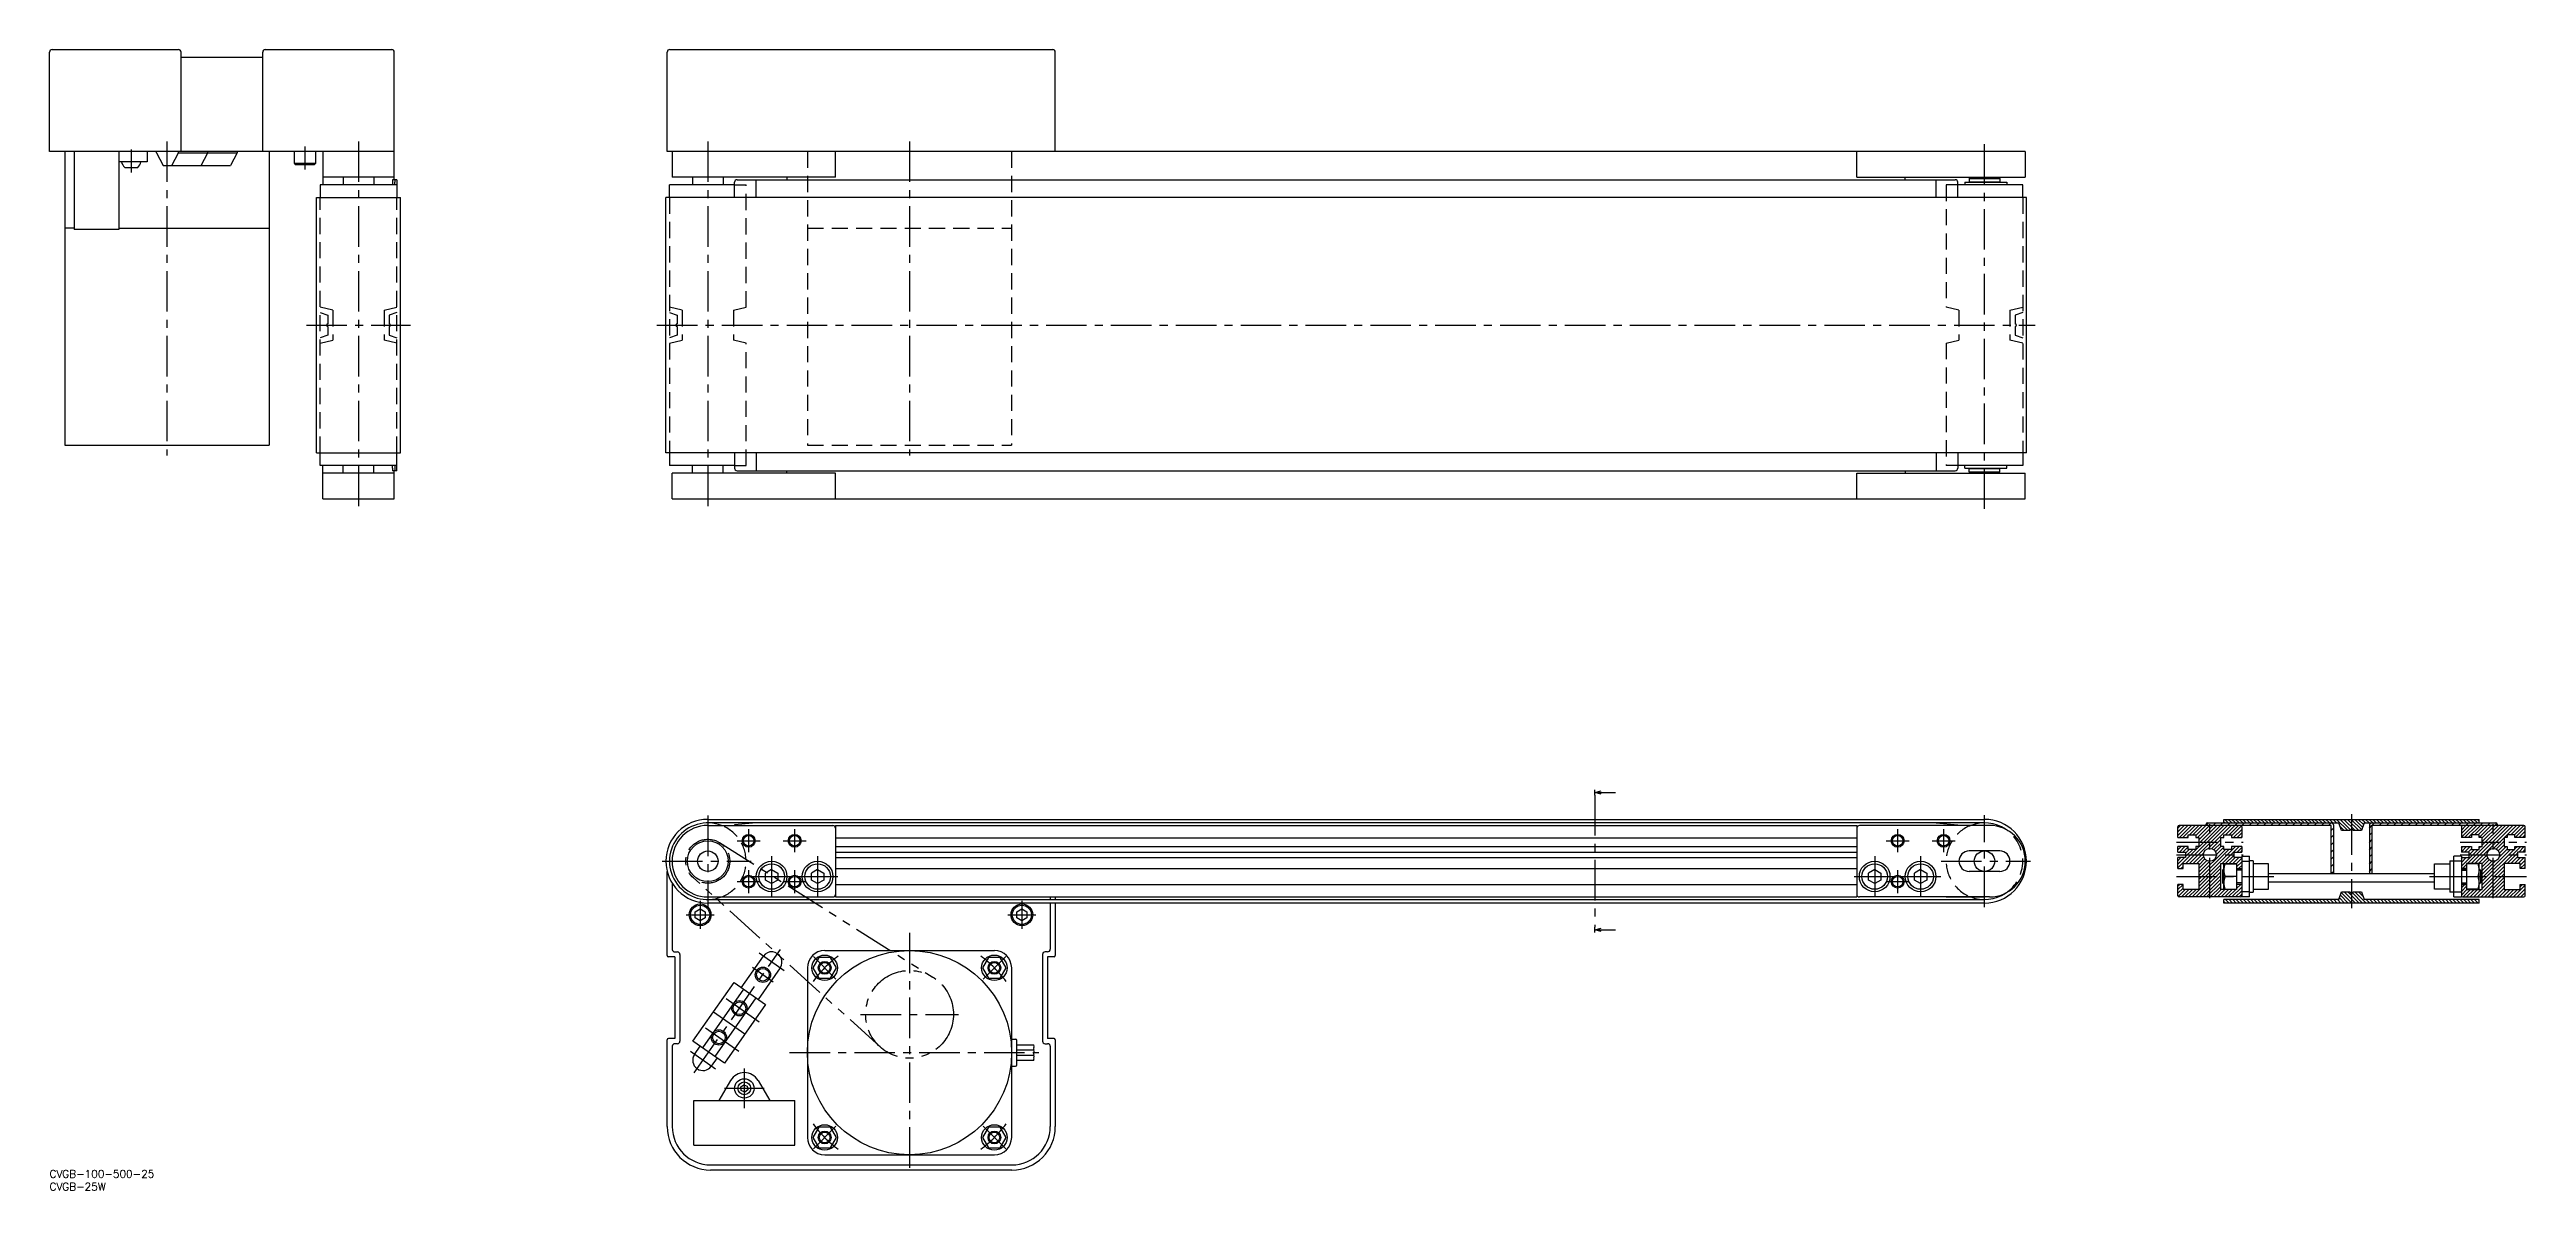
# Model space of a CAD drawing. Extents: x 0 to 970, y -8 to 439.
import ezdxf

# ---------------------------------------------------------------- set-up
doc = ezdxf.new("R2010")
doc.units = 0
doc.header["$LTSCALE"] = 0.5
for name, pattern in [('CENTER', [50.8, 31.75, -6.35, 6.35, -6.35]), ('DASHED', [19.05, 12.7, -6.35]), ('PHANTOM', [63.5, 31.75, -6.35, 6.35, -6.35, 6.35, -6.35])]:
    doc.linetypes.add(name, pattern=pattern)
doc.layers.get('0').update_dxf_attribs({"linetype": 'CONTINUOUS'})
doc.layers.add('CENTER', color=1, linetype='CENTER')
doc.styles.get("Standard").update_dxf_attribs({"font": 'txt.shx', "height": 3, "bigfont": 'bigfont.shx'})

# ---------------------------------------------------------------- blocks, each defined once
blk = doc.blocks.new('*U55')
at = {"color": 7, "linetype": 'CONTINUOUS'}
blk.add_text('CVGB-100-500-25', height=3, dxfattribs=at).set_placement((0, -3))
blk = doc.blocks.new('_OPEN30')
at = {"color": 0, "linetype": 'BYBLOCK'}
for p, q in [((-1, 0.27), (0, 0)), ((0, 0), (-1, -0.27)), ((0, 0), (-1, 0))]:
    blk.add_line(p, q, dxfattribs=at)
blk = doc.blocks.new('*U56')
at = {"color": 7, "linetype": 'CONTINUOUS'}
blk.add_lwpolyline([(607.75, 147.9), (613.25, 147.9)], dxfattribs=at)
at = {"color": 7, "linetype": 'CONTINUOUS', "xscale": 2.5, "yscale": 2.5, "zscale": 2.5, "rotation": 180}
blk.add_blockref('_OPEN30', (605.25, 147.9), dxfattribs=at)
blk = doc.blocks.new('*U57')
at = {"color": 7, "linetype": 'CONTINUOUS'}
blk.add_lwpolyline([(607.75, 94.1), (613.25, 94.1)], dxfattribs=at)
at = {"color": 7, "linetype": 'CONTINUOUS', "xscale": 2.5, "yscale": 2.5, "zscale": 2.5, "rotation": 180}
blk.add_blockref('_OPEN30', (605.25, 94.1), dxfattribs=at)
blk = doc.blocks.new('*U58')
at = {"color": 7, "linetype": 'CONTINUOUS'}
blk.add_text('CVGB-25W', height=3, dxfattribs=at).set_placement((0, -8))

msp = doc.modelspace()

# ---------------------------------------------------------------- linework, layer by layer
at = {"color": 7, "linetype": 'CONTINUOUS'}
for p, q in [((0, 399), (0, 438)), ((1, 439), (50.5, 439)), ((51.5, 399), (51.5, 438)), ((83.5, 399), (83.5, 438)), ((84.5, 439), (134, 439)), ((135, 388), (135, 438)), ((241.91, 399), (241.91, 438)), ((242.91, 439), (392.91, 439)), ((393.91, 399), (393.91, 438)), ((51.5, 436), (83.5, 436)), ((135, 399), (0, 399)), ((6, 399), (6, 284)), ((9.7, 399), (9.7, 368.5)), ((27.2, 399), (27.2, 368.5)), ((38.2, 399), (38.2, 395)), ((41.9, 398.5), (41.9, 399)), ((41.9, 398.5), (44.48, 393.5)), ((47.92, 393.5), (50.5, 398.5)), ((50.5, 398.5), (50.5, 399)), ((50.5, 398.5), (73.44, 398.5)), ((59.39, 393.5), (61.97, 398.5)), ((61.97, 398.5), (61.97, 399)), ((73.44, 398.5), (70.86, 393.5)), ((73.44, 399), (73.44, 398.5)), ((86, 399), (86, 284)), ((95.75, 399), (95.75, 394.5)), ((104.25, 394.5), (104.25, 399)), ((107, 399), (107, 386)), ((773.81, 399), (241.91, 399)), ((243.81, 399), (243.81, 389)), ((307.81, 389), (307.81, 399)), ((707.81, 389), (707.81, 399)), ((773.81, 399), (773.81, 389)), ((38.2, 395), (27.2, 395)), ((29.47, 392.8), (34.53, 392.8)), ((44.48, 393.5), (70.86, 393.5)), ((95.75, 394.5), (96.25, 394)), ((95.75, 394.5), (104.25, 394.5)), ((96.25, 394), (103.75, 394)), ((103.75, 394), (104.25, 394.5)), ((135, 389), (107, 389)), ((115, 389), (115, 386)), ((127, 389), (127, 386)), ((307.81, 389), (243.81, 389)), ((251.81, 389), (251.81, 386)), ((263.81, 389), (263.81, 386)), ((288.81, 389), (288.81, 388)), ((707.81, 389), (773.81, 389)), ((726.81, 388), (726.81, 389)), ((752.01, 388.65), (751.81, 388.45)), ((751.81, 388.45), (763.81, 388.45)), ((751.81, 388.45), (751.81, 387.15)), ((752.01, 388.65), (763.61, 388.65)), ((753.81, 388.65), (753.81, 389)), ((761.81, 388.65), (761.81, 389)), ((763.61, 388.65), (763.81, 388.45)), ((763.61, 388.65), (763.81, 388.45)), ((763.81, 388.45), (763.81, 387.15)), ((104.6, 281), (104.6, 381)), ((104.6, 381), (137.4, 381)), ((136, 386), (106, 386)), ((106, 386), (106, 381)), ((134.26, 387), (134.26, 386)), ((136, 388), (134.35, 388)), ((135.26, 386), (135.26, 387)), ((136, 388), (136, 381)), ((137.4, 281), (137.4, 381)), ((774.21, 381), (241.41, 381)), ((241.41, 281), (241.41, 381)), ((268.26, 386), (242.81, 386)), ((242.81, 381), (242.81, 386)), ((268.26, 381), (268.26, 387)), ((269.26, 388), (746.37, 388)), ((276.77, 381), (276.77, 388)), ((738.86, 381), (738.86, 388)), ((747.37, 381), (747.37, 387)), ((772.81, 386), (747.37, 386)), ((750.16, 387), (766.56, 387)), ((750.16, 387), (750.16, 386)), ((751.81, 387.15), (763.81, 387.15)), ((752.06, 387.15), (752.06, 387)), ((763.56, 387.15), (763.56, 387)), ((766.56, 387), (766.56, 386)), ((772.81, 381), (772.81, 386)), ((774.21, 281), (774.21, 381)), ((9.7, 369), (6, 369)), ((27.2, 369), (86, 369)), ((27.2, 368.5), (9.7, 368.5)), ((6, 284), (86, 284)), ((104.6, 281), (137.4, 281)), ((106, 276), (106, 281)), ((136, 276), (106, 276)), ((107, 263), (107, 276)), ((135, 273), (107, 273)), ((115, 273), (115, 276)), ((127, 273), (127, 276)), ((134.26, 275), (134.26, 276)), ((136, 274), (134.35, 274)), ((135, 263), (135, 274)), ((135.26, 276), (135.26, 275)), ((136, 274), (136, 281)), ((774.21, 281), (241.41, 281)), ((242.81, 281), (242.81, 276)), ((268.26, 276), (242.81, 276)), ((243.81, 263), (243.81, 273)), ((307.81, 273), (243.81, 273)), ((251.81, 273), (251.81, 276)), ((263.81, 273), (263.81, 276)), ((268.26, 281), (268.26, 275)), ((269.26, 274), (746.37, 274)), ((276.77, 281), (276.77, 274)), ((288.81, 273), (288.81, 274)), ((307.81, 263), (307.81, 273)), ((707.81, 273), (773.81, 273)), ((707.81, 263), (707.81, 273)), ((726.81, 274), (726.81, 273)), ((738.86, 281), (738.86, 274)), ((747.37, 281), (747.37, 275)), ((772.81, 276), (747.37, 276)), ((750.16, 275), (750.16, 276)), ((750.16, 275), (766.56, 275)), ((751.81, 274.85), (763.81, 274.85)), ((751.81, 273.55), (751.81, 274.85)), ((751.81, 273.55), (763.81, 273.55)), ((752.01, 273.35), (751.81, 273.55)), ((752.01, 273.35), (763.61, 273.35)), ((752.06, 274.85), (752.06, 275)), ((753.81, 273), (753.81, 273.35)), ((761.81, 273), (761.81, 273.35)), ((763.56, 274.85), (763.56, 275)), ((763.61, 273.35), (763.81, 273.55)), ((763.81, 273.55), (763.81, 274.85)), ((766.56, 275), (766.56, 276)), ((772.81, 281), (772.81, 276)), ((773.81, 263), (773.81, 273)), ((107, 263), (135, 263)), ((243.81, 263), (773.81, 263)), ((257.81, 137.4), (757.81, 137.4)), ((757.81, 136), (257.81, 136)), ((276.7, 135.99), (268.26, 135.26)), ((738.92, 135.99), (747.37, 135.26)), ((845.08, 136), (896.58, 136)), ((851.58, 137.4), (951.58, 137.4)), ((851.58, 136), (851.58, 137.4)), ((897.68, 133), (896.58, 136)), ((906.58, 136), (905.48, 133)), ((906.58, 136), (958.08, 136)), ((951.58, 136), (951.58, 137.4)), ((257.81, 135), (306.81, 135)), ((268.26, 135.26), (268.28, 135)), ((307.81, 135), (707.81, 135)), ((307.81, 135), (307.81, 107)), ((307.81, 130.2), (707.81, 130.2)), ((307.81, 126.7), (707.81, 126.7)), ((707.81, 135), (707.81, 107)), ((759.81, 135), (708.81, 135)), ((747.34, 135), (747.37, 135.26)), ((833.58, 130.25), (833.58, 134.5)), ((833.58, 130.25), (837.58, 130.25)), ((837.58, 126.75), (833.58, 126.75)), ((833.58, 124.6), (833.58, 126.75)), ((893.58, 135), (834.08, 135)), ((837.58, 130.25), (837.58, 131.35)), ((837.58, 131.35), (840.58, 131.35)), ((837.58, 125.65), (837.58, 126.75)), ((840.58, 131.35), (840.58, 130.25)), ((840.58, 130.25), (841.78, 130.25)), ((841.78, 126.75), (840.58, 126.75)), ((840.58, 126.75), (840.58, 125.65)), ((841.78, 130.25), (841.78, 126.75)), ((844.58, 135), (844.58, 135.5)), ((850.38, 126.75), (850.38, 130.25)), ((850.38, 130.25), (851.58, 130.25)), ((851.58, 126.75), (850.38, 126.75)), ((851.58, 130.25), (851.58, 131.35)), ((851.58, 131.35), (854.58, 131.35)), ((851.58, 125.65), (851.58, 126.75)), ((854.58, 131.35), (854.58, 130.25)), ((854.58, 130.25), (858.58, 130.25)), ((858.58, 126.75), (854.58, 126.75)), ((854.58, 126.75), (854.58, 125.65)), ((858.58, 134.5), (858.58, 130.25)), ((858.58, 126.75), (858.58, 124.6)), ((893.58, 116), (893.58, 135)), ((894.58, 116), (894.58, 135)), ((901.08, 133), (897.68, 133)), ((905.48, 133), (902.08, 133)), ((908.58, 135), (908.58, 116)), ((909.58, 135), (909.58, 116)), ((969.08, 135), (909.58, 135)), ((944.58, 134.5), (944.58, 130.25)), ((948.58, 130.25), (944.58, 130.25)), ((944.58, 126.75), (944.58, 124.6)), ((944.58, 126.75), (948.58, 126.75)), ((951.58, 131.35), (948.58, 131.35)), ((948.58, 131.35), (948.58, 130.25)), ((948.58, 126.75), (948.58, 125.65)), ((951.58, 130.25), (951.58, 131.35)), ((952.78, 130.25), (951.58, 130.25)), ((951.58, 125.65), (951.58, 126.75)), ((951.58, 126.75), (952.78, 126.75)), ((952.78, 126.75), (952.78, 130.25)), ((958.58, 135.5), (958.58, 135)), ((962.58, 130.25), (961.38, 130.25)), ((961.38, 130.25), (961.38, 126.75)), ((961.38, 126.75), (962.58, 126.75)), ((965.58, 131.35), (962.58, 131.35)), ((962.58, 131.35), (962.58, 130.25)), ((962.58, 126.75), (962.58, 125.65)), ((965.58, 130.25), (965.58, 131.35)), ((969.58, 130.25), (965.58, 130.25)), ((965.58, 125.65), (965.58, 126.75)), ((965.58, 126.75), (969.58, 126.75)), ((969.58, 130.25), (969.58, 134.5)), ((969.58, 124.6), (969.58, 126.75)), ((241.91, 84), (241.91, 116.98)), ((282.81, 117.75), (280.43, 116.37)), ((282.81, 117.75), (285.19, 116.37)), ((300.81, 117.75), (298.43, 116.37)), ((300.81, 117.75), (303.19, 116.37)), ((307.81, 124.6), (707.81, 124.6)), ((307.81, 122.4), (707.81, 122.4)), ((307.81, 118.1), (707.81, 118.1)), ((714.81, 117.75), (712.43, 116.37)), ((714.81, 117.75), (717.19, 116.37)), ((732.81, 117.75), (730.43, 116.37)), ((732.81, 117.75), (735.19, 116.37)), ((763.81, 125), (751.81, 125)), ((763.81, 117), (751.81, 117)), ((833.58, 124.6), (836.58, 124.6)), ((836.58, 122.4), (833.58, 122.4)), ((833.58, 118.1), (833.58, 122.4)), ((833.58, 118.1), (835.58, 118.1)), ((835.58, 118.1), (835.58, 120.1)), ((835.58, 120.1), (841.78, 120.1)), ((836.58, 124.6), (836.58, 122.4)), ((840.58, 125.65), (837.58, 125.65)), ((841.78, 120.1), (841.78, 109.9)), ((850.38, 109.9), (850.38, 120.1)), ((850.38, 120.1), (856.58, 120.1)), ((851.08, 117.46), (851.58, 117.96)), ((851.08, 117.46), (851.08, 112.54)), ((854.58, 125.65), (851.58, 125.65)), ((851.58, 110), (851.58, 120)), ((851.58, 120), (856.58, 120)), ((855.58, 122.4), (855.58, 124.6)), ((855.58, 124.6), (858.58, 124.6)), ((858.58, 122.4), (855.58, 122.4)), ((856.58, 120.1), (856.58, 109.9)), ((856.58, 118.1), (858.58, 118.1)), ((858.58, 118), (856.58, 118)), ((858.58, 123), (858.58, 107)), ((858.58, 123), (861.58, 123)), ((858.58, 121), (861.58, 121)), ((861.58, 107), (861.58, 123)), ((863.08, 121.1), (861.58, 121.1)), ((863.08, 121.1), (863.08, 108.9)), ((869.08, 120), (863.08, 120)), ((869.08, 110), (869.08, 120)), ((934.08, 120), (940.08, 120)), ((934.08, 110), (934.08, 120)), ((940.08, 121.1), (941.58, 121.1)), ((940.08, 121.1), (940.08, 108.9)), ((944.58, 123), (941.58, 123)), ((941.58, 107), (941.58, 123)), ((944.58, 121), (941.58, 121)), ((947.58, 124.6), (944.58, 124.6)), ((944.58, 123), (944.58, 107)), ((944.58, 122.4), (947.58, 122.4)), ((946.58, 118.1), (944.58, 118.1)), ((944.58, 118), (946.58, 118)), ((952.78, 120.1), (946.58, 120.1)), ((946.58, 120.1), (946.58, 109.9)), ((951.58, 120), (946.58, 120)), ((947.58, 122.4), (947.58, 124.6)), ((948.58, 125.65), (951.58, 125.65)), ((951.58, 110), (951.58, 120)), ((952.08, 117.46), (951.58, 117.96)), ((952.08, 117.46), (952.08, 112.54)), ((952.78, 109.9), (952.78, 120.1)), ((967.58, 120.1), (961.38, 120.1)), ((961.38, 120.1), (961.38, 109.9)), ((962.58, 125.65), (965.58, 125.65)), ((969.58, 124.6), (966.58, 124.6)), ((966.58, 124.6), (966.58, 122.4)), ((966.58, 122.4), (969.58, 122.4)), ((967.58, 118.1), (967.58, 120.1)), ((969.58, 118.1), (967.58, 118.1)), ((969.58, 118.1), (969.58, 122.4)), ((243.91, 112.3), (243.91, 86.44)), ((257.81, 107), (306.81, 107)), ((280.43, 113.63), (280.43, 116.37)), ((282.81, 112.25), (280.43, 113.63)), ((285.19, 113.63), (282.81, 112.25)), ((285.19, 116.37), (285.19, 113.63)), ((298.43, 113.63), (298.43, 116.37)), ((300.81, 112.25), (298.43, 113.63)), ((303.19, 113.63), (300.81, 112.25)), ((303.19, 116.37), (303.19, 113.63)), ((307.81, 111.9), (707.81, 111.9)), ((307.81, 107), (707.81, 107)), ((391.91, 107), (391.91, 106)), ((393.91, 107), (393.91, 106)), ((759.81, 107), (708.81, 107)), ((712.43, 113.63), (712.43, 116.37)), ((714.81, 112.25), (712.43, 113.63)), ((717.19, 113.63), (714.81, 112.25)), ((717.19, 116.37), (717.19, 113.63)), ((730.43, 113.63), (730.43, 116.37)), ((732.81, 112.25), (730.43, 113.63)), ((735.19, 113.63), (732.81, 112.25)), ((735.19, 116.37), (735.19, 113.63)), ((742.81, 107), (757.81, 107)), ((835.58, 111.9), (833.58, 111.9)), ((833.58, 107.5), (833.58, 111.9)), ((858.08, 107), (834.08, 107)), ((835.58, 109.9), (835.58, 111.9)), ((841.78, 109.9), (835.58, 109.9)), ((856.58, 109.9), (850.38, 109.9)), ((851.08, 112.54), (851.58, 112.04)), ((851.58, 110), (856.58, 110)), ((856.58, 115), (852.03, 115)), ((856.58, 112), (858.58, 112)), ((858.58, 111.9), (856.58, 111.9)), ((861.58, 109), (858.58, 109)), ((861.58, 107), (858.58, 107)), ((861.58, 108.9), (863.08, 108.9)), ((863.08, 110), (869.08, 110)), ((934.08, 116), (869.08, 116)), ((934.08, 112.8), (869.08, 112.8)), ((896.58, 106), (897.68, 109)), ((897.68, 109), (901.08, 109)), ((902.08, 109), (905.48, 109)), ((905.48, 109), (906.58, 106)), ((940.08, 110), (934.08, 110)), ((941.58, 108.9), (940.08, 108.9)), ((941.58, 109), (944.58, 109)), ((941.58, 107), (944.58, 107)), ((946.58, 112), (944.58, 112)), ((944.58, 111.9), (946.58, 111.9)), ((945.08, 107), (969.08, 107)), ((946.58, 115), (951.14, 115)), ((951.58, 110), (946.58, 110)), ((946.58, 109.9), (952.78, 109.9)), ((952.08, 112.54), (951.58, 112.04)), ((961.38, 109.9), (967.58, 109.9)), ((967.58, 109.9), (967.58, 111.9)), ((967.58, 111.9), (969.58, 111.9)), ((969.58, 107.5), (969.58, 111.9)), ((252.81, 101.15), (254.81, 102.31)), ((252.81, 98.85), (252.81, 101.15)), ((254.81, 97.69), (252.81, 98.85)), ((254.81, 102.31), (256.81, 101.15)), ((256.81, 98.85), (254.81, 97.69)), ((256.81, 101.15), (256.81, 98.85)), ((257.81, 106), (757.81, 106)), ((757.81, 104.6), (257.81, 104.6)), ((378.81, 101.15), (380.81, 102.31)), ((378.81, 98.85), (378.81, 101.15)), ((380.81, 97.69), (378.81, 98.85)), ((380.81, 102.31), (382.81, 101.15)), ((382.81, 98.85), (380.81, 97.69)), ((382.81, 101.15), (382.81, 98.85)), ((391.91, 104.6), (391.91, 86.5)), ((393.91, 104.6), (393.91, 84)), ((896.58, 106), (851.58, 106)), ((851.58, 104.6), (851.58, 106)), ((951.58, 104.6), (851.58, 104.6)), ((951.58, 106), (906.58, 106)), ((951.58, 104.6), (951.58, 106)), ((244.91, 83.5), (242.41, 83.5)), ((244.91, 85.44), (245.91, 85.44)), ((244.91, 83.5), (244.91, 51.5)), ((246.91, 84.44), (246.91, 50.5)), ((270.94, 71.43), (279.59, 83.79)), ((286.15, 79.21), (277.49, 66.84)), ((296.81, 79.23), (296.81, 12.77)), ((303.58, 86), (370.05, 86)), ((376.81, 79.23), (376.81, 12.77)), ((388.91, 84.44), (388.91, 50.5)), ((390.91, 85.5), (389.91, 85.5)), ((390.91, 83.5), (390.91, 51.5)), ((393.41, 83.5), (390.91, 83.5)), ((252.01, 50.5), (268.07, 73.44)), ((271.76, 70.86), (255.7, 47.92)), ((268.07, 73.44), (280.36, 64.84)), ((260.04, 61.97), (272.33, 53.37)), ((276.67, 67.42), (260.61, 44.48)), ((280.36, 64.84), (264.3, 41.9)), ((241.91, 17), (241.91, 51)), ((244.91, 51.5), (242.41, 51.5)), ((245.91, 49.5), (244.91, 49.5)), ((264.3, 41.9), (252.01, 50.5)), ((376.81, 51.25), (378.31, 51.25)), ((378.81, 41.25), (378.81, 50.75)), ((378.81, 49), (385.51, 49)), ((389.91, 49.5), (390.91, 49.5)), ((393.41, 51.5), (390.91, 51.5)), ((393.91, 51), (393.91, 17)), ((243.91, 48.5), (243.91, 17)), ((252.64, 45.29), (254.88, 48.5)), ((261.43, 43.91), (259.19, 40.71)), ((376.81, 40.75), (378.31, 40.75)), ((385.51, 47), (378.81, 47)), ((378.81, 45), (385.51, 45)), ((378.81, 43), (385.51, 43)), ((391.91, 48.5), (391.91, 17)), ((266.74, 35.1), (262.18, 27.2)), ((270.79, 32.59), (271.96, 33.44)), ((270.94, 31.15), (270.79, 32.59)), ((272.26, 30.56), (270.94, 31.15)), ((271.96, 33.44), (273.28, 32.85)), ((273.43, 31.41), (272.26, 30.56)), ((273.28, 32.85), (273.43, 31.41)), ((277.48, 35.1), (282.04, 27.2)), ((252.36, 9.7), (252.36, 27.2)), ((252.36, 27.2), (291.86, 27.2)), ((291.86, 9.7), (291.86, 27.2)), ((252.36, 9.7), (291.86, 9.7)), ((258.91, 2), (376.91, 2)), ((376.91, 0), (258.91, 0)), ((303.58, 6), (370.05, 6))]:
    msp.add_line(p, q, dxfattribs=at)
at = {"color": 3, "linetype": 'DASHED'}
for p, q in [((296.81, 399), (296.81, 284)), ((376.81, 399), (376.81, 284)), ((106, 281), (106, 381)), ((136, 281), (136, 381)), ((242.81, 381), (242.81, 281)), ((268.26, 386), (272.81, 386)), ((272.81, 338), (272.81, 386)), ((747.37, 386), (742.81, 386)), ((742.81, 386), (742.81, 338)), ((772.81, 381), (772.81, 281)), ((296.81, 369), (376.81, 369)), ((111, 336.9), (106, 338)), ((106, 336), (109, 334.9)), ((109, 334.9), (109, 331.5)), ((109, 330.5), (109, 327.1)), ((111, 336.9), (111, 325.1)), ((131, 336.9), (136, 338)), ((131, 336.9), (131, 325.1)), ((136, 336), (133, 334.9)), ((133, 334.9), (133, 331.5)), ((133, 330.5), (133, 327.1)), ((247.81, 336.9), (242.81, 338)), ((242.81, 336), (245.81, 334.9)), ((245.81, 334.9), (245.81, 331.5)), ((245.81, 330.5), (245.81, 327.1)), ((247.81, 336.9), (247.81, 325.1)), ((267.81, 336.9), (272.81, 338)), ((267.81, 336.9), (267.81, 325.1)), ((747.81, 336.9), (742.81, 338)), ((747.81, 336.9), (747.81, 325.1)), ((767.81, 336.9), (772.81, 338)), ((767.81, 336.9), (767.81, 325.1)), ((772.81, 336), (769.81, 334.9)), ((769.81, 334.9), (769.81, 331.5)), ((769.81, 330.5), (769.81, 327.1)), ((109, 327.1), (106, 326)), ((106, 324), (111, 325.1)), ((136, 324), (131, 325.1)), ((133, 327.1), (136, 326)), ((245.81, 327.1), (242.81, 326)), ((242.81, 324), (247.81, 325.1)), ((272.81, 324), (267.81, 325.1)), ((272.81, 276), (272.81, 324)), ((742.81, 324), (747.81, 325.1)), ((742.81, 324), (742.81, 276)), ((772.81, 324), (767.81, 325.1)), ((769.81, 327.1), (772.81, 326)), ((296.81, 284), (376.81, 284)), ((268.26, 276), (272.81, 276)), ((747.37, 276), (742.81, 276))]:
    msp.add_line(p, q, dxfattribs=at)
at = {"color": 3, "linetype": 'CONTINUOUS'}
for p, q in [((844.58, 135.04), (845.54, 136)), ((847.37, 135), (848.37, 136)), ((850.2, 135), (851.2, 136)), ((851.89, 136), (851.58, 136.3)), ((853.3, 136), (851.9, 137.4)), ((853.03, 135), (854.03, 136)), ((854.71, 136), (853.31, 137.4)), ((856.13, 136), (854.73, 137.4)), ((855.86, 135), (856.86, 136)), ((857.54, 136), (856.14, 137.4)), ((858.96, 136), (857.56, 137.4)), ((858.69, 135), (859.69, 136)), ((860.37, 136), (858.97, 137.4)), ((861.79, 136), (860.39, 137.4)), ((861.52, 135), (862.52, 136)), ((863.2, 136), (861.8, 137.4)), ((864.61, 136), (863.21, 137.4)), ((864.34, 135), (865.34, 136)), ((866.03, 136), (864.63, 137.4)), ((867.44, 136), (866.04, 137.4)), ((867.17, 135), (868.17, 136)), ((868.86, 136), (867.46, 137.4)), ((870.27, 136), (868.87, 137.4)), ((870, 135), (871, 136)), ((871.69, 136), (870.29, 137.4)), ((873.1, 136), (871.7, 137.4)), ((872.83, 135), (873.83, 136)), ((874.51, 136), (873.11, 137.4)), ((875.93, 136), (874.53, 137.4)), ((875.66, 135), (876.66, 136)), ((877.34, 136), (875.94, 137.4)), ((878.76, 136), (877.36, 137.4)), ((878.49, 135), (879.49, 136)), ((880.17, 136), (878.77, 137.4)), ((881.58, 136), (880.18, 137.4)), ((881.31, 135), (882.31, 136)), ((883, 136), (881.6, 137.4)), ((884.41, 136), (883.01, 137.4)), ((884.14, 135), (885.14, 136)), ((885.83, 136), (884.43, 137.4)), ((887.24, 136), (885.84, 137.4)), ((886.97, 135), (887.97, 136)), ((888.66, 136), (887.26, 137.4)), ((890.07, 136), (888.67, 137.4)), ((889.8, 135), (890.8, 136)), ((891.48, 136), (890.08, 137.4)), ((892.9, 136), (891.5, 137.4)), ((892.63, 135), (893.63, 136)), ((894.31, 136), (892.91, 137.4)), ((895.73, 136), (894.33, 137.4)), ((900.14, 133), (895.74, 137.4)), ((901.22, 133.34), (897.16, 137.4)), ((902.97, 133), (898.57, 137.4)), ((904.38, 133), (899.98, 137.4)), ((905.57, 133.23), (901.4, 137.4)), ((905.95, 134.27), (902.81, 137.4)), ((906.33, 135.3), (904.23, 137.4)), ((907.04, 136), (905.64, 137.4)), ((908.45, 136), (907.05, 137.4)), ((909.87, 136), (908.47, 137.4)), ((909.6, 135), (910.6, 136)), ((911.28, 136), (909.88, 137.4)), ((912.7, 136), (911.3, 137.4)), ((912.43, 135), (913.43, 136)), ((914.11, 136), (912.71, 137.4)), ((915.53, 136), (914.13, 137.4)), ((915.26, 135), (916.26, 136)), ((916.94, 136), (915.54, 137.4)), ((918.35, 136), (916.95, 137.4)), ((918.08, 135), (919.08, 136)), ((919.77, 136), (918.37, 137.4)), ((921.18, 136), (919.78, 137.4)), ((920.91, 135), (921.91, 136)), ((922.6, 136), (921.2, 137.4)), ((924.01, 136), (922.61, 137.4)), ((923.74, 135), (924.74, 136)), ((925.43, 136), (924.03, 137.4)), ((926.84, 136), (925.44, 137.4)), ((926.57, 135), (927.57, 136)), ((928.25, 136), (926.85, 137.4)), ((929.67, 136), (928.27, 137.4)), ((929.4, 135), (930.4, 136)), ((931.08, 136), (929.68, 137.4)), ((932.5, 136), (931.1, 137.4)), ((932.23, 135), (933.23, 136)), ((933.91, 136), (932.51, 137.4)), ((935.32, 136), (933.92, 137.4)), ((935.05, 135), (936.05, 136)), ((936.74, 136), (935.34, 137.4)), ((938.15, 136), (936.75, 137.4)), ((937.88, 135), (938.88, 136)), ((939.57, 136), (938.17, 137.4)), ((940.98, 136), (939.58, 137.4)), ((940.71, 135), (941.71, 136)), ((942.4, 136), (941, 137.4)), ((943.81, 136), (942.41, 137.4)), ((943.54, 135), (944.54, 136)), ((945.22, 136), (943.82, 137.4)), ((946.64, 136), (945.24, 137.4)), ((946.37, 135), (947.37, 136)), ((948.05, 136), (946.65, 137.4)), ((949.47, 136), (948.07, 137.4)), ((949.2, 135), (950.2, 136)), ((950.88, 136), (949.48, 137.4)), ((951.58, 136.71), (950.9, 137.4)), ((952.03, 135), (953.03, 136)), ((954.85, 135), (955.85, 136)), ((833.58, 133.94), (834.65, 135)), ((833.58, 132.52), (836.06, 135)), ((833.58, 131.11), (837.47, 135)), ((833.58, 118.38), (850.2, 135)), ((833.58, 125.45), (834.88, 126.75)), ((834.14, 130.25), (838.89, 135)), ((834.14, 124.6), (836.29, 126.75)), ((835.55, 130.25), (840.3, 135)), ((835.56, 124.6), (837.58, 126.62)), ((836.72, 120.1), (851.62, 135)), ((836.97, 130.25), (837.58, 130.87)), ((838.07, 131.35), (841.72, 135)), ((838.13, 120.1), (853.03, 135)), ((839.48, 131.35), (843.13, 135)), ((840.58, 131.04), (844.54, 135)), ((841.21, 130.25), (845.96, 135)), ((841.78, 129.41), (847.37, 135)), ((841.78, 128), (848.79, 135)), ((841.78, 112.44), (856.09, 126.75)), ((845.33, 125.88), (854.44, 135)), ((846.76, 125.91), (850.38, 129.52)), ((847.69, 125.42), (850.38, 128.11)), ((848.31, 124.63), (850.44, 126.75)), ((848.58, 123.48), (851.58, 126.48)), ((850.86, 120.1), (857.51, 126.75)), ((851.11, 130.25), (851.58, 130.72)), ((852.21, 131.35), (855.86, 135)), ((853.62, 131.35), (857.27, 135)), ((854.58, 130.9), (858.48, 134.8)), ((854.58, 126.65), (854.68, 126.75)), ((855.35, 130.25), (858.58, 133.48)), ((856.77, 130.25), (858.58, 132.07)), ((856.77, 124.6), (858.58, 126.41)), ((858.18, 130.25), (858.58, 130.65)), ((893.58, 133.13), (894.58, 134.13)), ((893.58, 130.3), (894.58, 131.3)), ((893.58, 127.47), (894.58, 128.47)), ((898.73, 133), (897.08, 134.65)), ((908.58, 133.98), (909.58, 134.98)), ((908.58, 131.16), (909.58, 132.16)), ((908.58, 128.33), (909.58, 129.33)), ((908.58, 125.5), (909.58, 126.5)), ((944.58, 133.22), (946.37, 135)), ((944.58, 131.8), (947.78, 135)), ((944.58, 130.39), (949.2, 135)), ((944.58, 126.14), (945.19, 126.75)), ((944.58, 124.73), (946.6, 126.75)), ((944.61, 134.65), (944.93, 134.98)), ((945.86, 130.25), (950.61, 135)), ((945.87, 124.6), (948.02, 126.75)), ((947.02, 120.1), (961.92, 135)), ((947.28, 130.25), (952.03, 135)), ((948.44, 120.1), (963.34, 135)), ((949.79, 131.35), (953.44, 135)), ((949.85, 120.1), (964.75, 135)), ((951.2, 131.35), (954.85, 135)), ((951.58, 130.32), (956.27, 135)), ((951.58, 126.07), (952.26, 126.75)), ((952.78, 130.1), (957.68, 135)), ((952.78, 128.69), (959.1, 135)), ((952.78, 127.27), (960.51, 135)), ((952.78, 111.72), (967.82, 126.75)), ((957.17, 126), (961.38, 130.22)), ((957.68, 135), (958.48, 135.8)), ((958.28, 125.7), (961.38, 128.8)), ((959.05, 125.05), (961.38, 127.39)), ((959.51, 124.1), (962.16, 126.75)), ((961.42, 130.25), (966.17, 135)), ((963.93, 131.35), (967.58, 135)), ((965.35, 131.35), (969, 135)), ((965.58, 125.93), (966.4, 126.75)), ((965.66, 130.25), (969.58, 134.17)), ((967.07, 130.25), (969.58, 132.76)), ((967.08, 124.6), (969.23, 126.75)), ((968.49, 130.25), (969.58, 131.35)), ((833.58, 121.21), (834.77, 122.4)), ((833.58, 119.8), (836.19, 122.4)), ((834.72, 118.1), (835.58, 118.97)), ((836.58, 124.21), (838.02, 125.65)), ((836.58, 122.8), (839.44, 125.65)), ((839.17, 107), (850.38, 118.21)), ((839.54, 120.1), (843.7, 124.26)), ((840.59, 107), (850.38, 116.8)), ((840.96, 120.1), (843.68, 122.82)), ((841.78, 115.27), (852.17, 125.65)), ((841.78, 113.85), (853.58, 125.65)), ((841.78, 119.51), (844.17, 121.89)), ((841.78, 118.1), (844.96, 121.27)), ((841.78, 116.68), (846.1, 121)), ((841.78, 111.03), (850.38, 119.63)), ((851.58, 117.46), (851.08, 117.46)), ((852.27, 120.1), (855.58, 123.41)), ((853.69, 120.1), (855.99, 122.4)), ((855.1, 120.1), (857.4, 122.4)), ((856.51, 120.1), (858.58, 122.17)), ((856.58, 118.75), (858.58, 120.75)), ((858.58, 117.46), (856.58, 117.46)), ((857.34, 118.1), (858.58, 119.34)), ((858.19, 124.6), (858.58, 125)), ((893.58, 124.64), (894.58, 125.64)), ((893.58, 121.81), (894.58, 122.81)), ((893.58, 118.98), (894.58, 119.98)), ((893.58, 116.16), (894.58, 117.16)), ((908.58, 122.67), (909.58, 123.67)), ((908.58, 119.84), (909.58, 120.84)), ((908.58, 117.01), (909.58, 118.01)), ((944.58, 119.07), (951.16, 125.65)), ((944.58, 121.9), (945.08, 122.4)), ((944.58, 120.49), (946.5, 122.4)), ((944.58, 117.46), (946.58, 117.46)), ((945.02, 118.1), (946.58, 119.66)), ((946.44, 118.1), (946.58, 118.24)), ((947.28, 124.6), (948.58, 125.9)), ((947.58, 123.49), (949.75, 125.65)), ((950.9, 107), (961.38, 117.49)), ((951.27, 120.1), (954.58, 123.42)), ((951.58, 117.46), (952.08, 117.46)), ((952.68, 120.1), (954.89, 122.31)), ((952.78, 114.55), (963.89, 125.65)), ((952.78, 113.13), (965.3, 125.65)), ((952.78, 118.79), (955.53, 121.54)), ((952.78, 115.96), (958, 121.17)), ((952.78, 117.37), (956.48, 121.07)), ((952.78, 110.3), (961.38, 118.9)), ((959.41, 122.59), (962.58, 125.76)), ((962.58, 120.1), (966.58, 124.1)), ((964, 120.1), (966.58, 122.69)), ((965.41, 120.1), (967.71, 122.4)), ((966.82, 120.1), (969.12, 122.4)), ((967.58, 119.45), (969.58, 121.45)), ((967.65, 118.1), (969.58, 120.03)), ((968.5, 124.6), (969.58, 125.69)), ((969.07, 118.1), (969.58, 118.62)), ((833.58, 111.31), (834.17, 111.9)), ((833.58, 109.9), (835.58, 111.9)), ((833.58, 108.48), (835.58, 110.48)), ((833.7, 107.18), (836.42, 109.9)), ((834.93, 107), (837.83, 109.9)), ((836.34, 107), (839.24, 109.9)), ((837.76, 107), (840.66, 109.9)), ((842, 107), (850.38, 115.38)), ((843.41, 107), (850.38, 113.97)), ((844.83, 107), (850.38, 112.55)), ((846.24, 107), (850.38, 111.14)), ((847.66, 107), (850.56, 109.9)), ((849.07, 107), (851.97, 109.9)), ((850.49, 107), (853.39, 109.9)), ((851.58, 112.54), (851.08, 112.54)), ((851.9, 107), (854.8, 109.9)), ((853.31, 107), (856.21, 109.9)), ((854.73, 107), (858.58, 110.85)), ((856.14, 107), (858.58, 109.44)), ((858.58, 112.54), (856.58, 112.54)), ((856.58, 111.68), (856.8, 111.9)), ((856.58, 110.27), (858.21, 111.9)), ((857.56, 107), (858.58, 108.03)), ((900.26, 104.6), (897.19, 107.66)), ((901.67, 104.6), (897.57, 108.7)), ((903.09, 104.6), (898.69, 109)), ((904.5, 104.6), (900.1, 109)), ((905.91, 104.6), (901.9, 108.61)), ((907.33, 104.6), (902.93, 109)), ((906.14, 107.2), (904.34, 109)), ((944.58, 112.54), (946.58, 112.54)), ((944.58, 110.59), (945.9, 111.9)), ((944.58, 109.17), (946.58, 111.17)), ((944.58, 107.76), (946.72, 109.9)), ((945.24, 107), (948.14, 109.9)), ((946.65, 107), (949.55, 109.9)), ((948.07, 107), (950.97, 109.9)), ((949.48, 107), (952.38, 109.9)), ((951.58, 112.54), (952.08, 112.54)), ((952.31, 107), (961.38, 116.07)), ((953.72, 107), (961.38, 114.66)), ((955.14, 107), (961.38, 113.25)), ((956.55, 107), (961.38, 111.83)), ((957.97, 107), (961.38, 110.42)), ((959.38, 107), (962.28, 109.9)), ((960.79, 107), (963.69, 109.9)), ((962.21, 107), (965.11, 109.9)), ((963.62, 107), (966.52, 109.9)), ((965.04, 107), (969.58, 111.55)), ((966.45, 107), (969.58, 110.13)), ((967.58, 110.96), (968.52, 111.9)), ((967.87, 107), (969.58, 108.72)), ((969.37, 107.09), (969.49, 107.21)), ((852.17, 104.6), (851.58, 105.19)), ((853.59, 104.6), (852.19, 106)), ((855, 104.6), (853.6, 106)), ((856.42, 104.6), (855.02, 106)), ((857.83, 104.6), (856.43, 106)), ((859.24, 104.6), (857.84, 106)), ((860.66, 104.6), (859.26, 106)), ((862.07, 104.6), (860.67, 106)), ((863.49, 104.6), (862.09, 106)), ((864.9, 104.6), (863.5, 106)), ((866.32, 104.6), (864.92, 106)), ((867.73, 104.6), (866.33, 106)), ((869.14, 104.6), (867.74, 106)), ((870.56, 104.6), (869.16, 106)), ((871.97, 104.6), (870.57, 106)), ((873.39, 104.6), (871.99, 106)), ((874.8, 104.6), (873.4, 106)), ((876.22, 104.6), (874.82, 106)), ((877.63, 104.6), (876.23, 106)), ((879.04, 104.6), (877.64, 106)), ((880.46, 104.6), (879.06, 106)), ((881.87, 104.6), (880.47, 106)), ((883.29, 104.6), (881.89, 106)), ((884.7, 104.6), (883.3, 106)), ((886.11, 104.6), (884.71, 106)), ((887.53, 104.6), (886.13, 106)), ((888.94, 104.6), (887.54, 106)), ((890.36, 104.6), (888.96, 106)), ((891.77, 104.6), (890.37, 106)), ((893.19, 104.6), (891.79, 106)), ((894.6, 104.6), (893.2, 106)), ((896.01, 104.6), (894.61, 106)), ((897.43, 104.6), (896.03, 106)), ((898.84, 104.6), (896.81, 106.63)), ((908.74, 104.6), (907.34, 106)), ((910.16, 104.6), (908.76, 106)), ((911.57, 104.6), (910.17, 106)), ((912.98, 104.6), (911.58, 106)), ((914.4, 104.6), (913, 106)), ((915.81, 104.6), (914.41, 106)), ((917.23, 104.6), (915.83, 106)), ((918.64, 104.6), (917.24, 106)), ((920.06, 104.6), (918.66, 106)), ((921.47, 104.6), (920.07, 106)), ((922.88, 104.6), (921.48, 106)), ((924.3, 104.6), (922.9, 106)), ((925.71, 104.6), (924.31, 106)), ((927.13, 104.6), (925.73, 106)), ((928.54, 104.6), (927.14, 106)), ((929.96, 104.6), (928.56, 106)), ((931.37, 104.6), (929.97, 106)), ((932.78, 104.6), (931.38, 106)), ((934.2, 104.6), (932.8, 106)), ((935.61, 104.6), (934.21, 106)), ((937.03, 104.6), (935.63, 106)), ((938.44, 104.6), (937.04, 106)), ((939.85, 104.6), (938.45, 106)), ((941.27, 104.6), (939.87, 106)), ((942.68, 104.6), (941.28, 106)), ((944.1, 104.6), (942.7, 106)), ((945.51, 104.6), (944.11, 106)), ((946.93, 104.6), (945.53, 106)), ((948.34, 104.6), (946.94, 106)), ((949.75, 104.6), (948.35, 106)), ((951.17, 104.6), (949.77, 106)), ((951.58, 105.6), (951.18, 106))]:
    msp.add_line(p, q, dxfattribs=at)
at = {"color": 3, "linetype": 'PHANTOM'}
for p, q in [((262.4, 128.27), (345.98, 75.54)), ((325.27, 48.26), (252.04, 114.63))]:
    msp.add_line(p, q, dxfattribs=at)
at = {"color": 7, "linetype": 'CONTINUOUS'}
for points in [[(301.27, 83.23), (298.96, 79.23), (301.27, 75.23), (305.89, 75.23), (308.2, 79.23), (305.89, 83.23)], [(367.74, 83.23), (365.43, 79.23), (367.74, 75.23), (372.36, 75.23), (374.66, 79.23), (372.36, 83.23)], [(301.27, 16.77), (298.96, 12.77), (301.27, 8.77), (305.89, 8.77), (308.2, 12.77), (305.89, 16.77)], [(367.74, 16.77), (365.43, 12.77), (367.74, 8.77), (372.36, 8.77), (374.66, 12.77), (372.36, 16.77)]]:
    msp.add_lwpolyline(points, close=True, dxfattribs=at)
at = {"color": 3, "linetype": 'PHANTOM'}
for centre, radius in [((257.81, 121), 8.6), ((336.81, 61), 17.19)]:
    msp.add_circle(centre, radius, dxfattribs=at)
at = {"color": 7, "linetype": 'CONTINUOUS'}
for centre, radius in [((257.81, 121), 8), ((273.81, 129), 2.07), ((291.81, 129), 2.07), ((723.81, 129), 2.07), ((741.81, 129), 2.07), ((257.81, 121), 4), ((282.81, 115), 6), ((282.81, 115), 5), ((300.81, 115), 6), ((300.81, 115), 5), ((714.81, 115), 6), ((714.81, 115), 5), ((732.81, 115), 6), ((732.81, 115), 5), ((757.81, 121), 4), ((846.08, 123.5), 2.5), ((957.08, 123.5), 2.5), ((273.81, 113), 2.07), ((291.81, 113), 2.07), ((723.81, 113), 2.07), ((254.81, 100), 4.25), ((254.81, 100), 3.75), ((380.81, 100), 4.25), ((380.81, 100), 3.75), ((279.38, 76.51), 3), ((336.81, 46), 40), ((303.58, 79.23), 5), ((303.58, 79.23), 2.5), ((370.05, 79.23), 5), ((370.05, 79.23), 2.5), ((270.2, 63.4), 3), ((262.17, 51.94), 3), ((272.11, 32), 3.8), ((272.11, 32), 2.53), ((303.58, 12.77), 5), ((303.58, 12.77), 2.5), ((370.05, 12.77), 5), ((370.05, 12.77), 2.5)]:
    msp.add_circle(centre, radius, dxfattribs=at)
at = {"color": 3, "linetype": 'CONTINUOUS'}
for centre, radius in [((273.81, 129), 2.5), ((291.81, 129), 2.5), ((723.81, 129), 2.5), ((741.81, 129), 2.5), ((273.81, 113), 2.5), ((291.81, 113), 2.5), ((723.81, 113), 2.5), ((279.38, 76.51), 2.46), ((303.58, 79.23), 2.1), ((370.05, 79.23), 2.1), ((270.2, 63.4), 2.46), ((262.17, 51.94), 2.46), ((303.58, 12.77), 2.1), ((370.05, 12.77), 2.1)]:
    msp.add_circle(centre, radius, dxfattribs=at)
at = {"color": 7, "linetype": 'CONTINUOUS'}
for centre, radius, start, end in [((1, 438), 1, 90, 180), ((50.5, 438), 1, 0, 90), ((84.5, 438), 1, 90, 180), ((134, 438), 1, 0, 90), ((242.91, 438), 1, 90, 180), ((392.91, 438), 1, 0, 90), ((31.94, 395.7), 3.8, 190.54763, 229.64085), ((32.06, 395.7), 3.8, 310.35915, 349.45237), ((140.31, 386.98), 6.05, 170.25715, 179.78077), ((141.3, 386.98), 6.05, 170.25715, 179.78077), ((269.26, 387), 1, 90, 180), ((746.37, 387), 1, 0, 90), ((140.31, 275.02), 6.05, 180.21923, 189.74285), ((141.3, 275.02), 6.05, 180.21923, 189.74285), ((269.26, 275), 1, 180, 270), ((746.37, 275), 1, 270, 0), ((257.81, 121), 16.4, 90, 270), ((257.81, 121), 15, 68.96053, 291.03947), ((276.75, 135.5), 0.5, 90, 95), ((738.88, 135.5), 0.5, 85, 90), ((757.81, 121), 15, 56.63299, 111.03947), ((757.81, 121), 16.4, 270, 90), ((845.08, 135.5), 0.5, 90, 180), ((893.58, 135), 1, 0, 90), ((909.58, 135), 1, 90, 180), ((958.08, 135.5), 0.5, 0, 90), ((257.81, 121), 14, 90, 270), ((306.81, 134), 1, 0, 90), ((708.81, 134), 1, 90, 180), ((759.81, 121), 14, 270, 90), ((834.08, 134.5), 0.5, 90, 180), ((858.08, 134.5), 0.5, 0, 90), ((901.58, 133), 0.5, 0, 180), ((945.08, 134.5), 0.5, 90, 180), ((969.08, 134.5), 0.5, 0, 90), ((751.81, 121), 4, 90, 270), ((763.81, 121), 4, 270, 90), ((858.8, 117.5), 7.22, 159.74384, 200.25616), ((944.36, 117.5), 7.22, 339.74384, 20.25616), ((306.81, 108), 1, 270, 0), ((708.81, 108), 1, 180, 270), ((757.81, 121), 15, 248.96053, 303.36701), ((834.08, 107.5), 0.5, 180, 270), ((858.8, 112.5), 7.22, 159.74384, 200.25616), ((858.08, 107.5), 0.5, 270, 0), ((901.58, 109), 0.5, 180, 0), ((945.08, 107.5), 0.5, 180, 270), ((944.36, 112.5), 7.22, 339.74384, 20.25616), ((969.08, 107.5), 0.5, 270, 0), ((242.41, 84), 0.5, 180, 270), ((244.91, 86.44), 1, 180, 270), ((245.91, 84.44), 1, 0, 90), ((282.87, 81.5), 4, 325, 145), ((303.58, 79.23), 6.77, 90, 180), ((370.05, 79.23), 6.77, 0, 90), ((389.91, 84.5), 1, 90, 180), ((390.91, 86.5), 1, 270, 0), ((393.41, 84), 0.5, 270, 0), ((393.41, 84), 0.5, 270, 0), ((242.41, 51), 0.5, 90, 180), ((244.91, 48.5), 1, 90, 180), ((245.91, 50.5), 1, 270, 0), ((378.31, 50.75), 0.5, 0, 90), ((389.91, 50.5), 1, 180, 270), ((390.91, 48.5), 1, 0, 90), ((393.41, 51), 0.5, 0, 90), ((393.41, 51), 0.5, 0, 90), ((255.91, 43), 4, 145, 325), ((378.31, 41.25), 0.5, 270, 0), ((272.11, 32), 6.2, 30, 150), ((258.91, 17), 17, 180, 270), ((258.91, 17), 15, 180, 270), ((303.58, 12.77), 6.77, 180, 270), ((370.05, 12.77), 6.77, 270, 0), ((376.91, 17), 17, 270, 0), ((376.91, 17), 15, 270, 0)]:
    msp.add_arc(centre, radius, start, end, dxfattribs=at)
at = {"color": 3, "linetype": 'DASHED'}
for centre, radius, start, end in [((109, 331), 0.5, 90, 270), ((133, 331), 0.5, 270, 90), ((245.81, 331), 0.5, 90, 270), ((769.81, 331), 0.5, 270, 90), ((257.81, 121), 15, 291.03947, 68.96053), ((757.81, 121), 15, 111.03947, 248.96053), ((757.81, 121), 15, 303.36701, 56.63299)]:
    msp.add_arc(centre, radius, start, end, dxfattribs=at)
at = {"color": 3, "linetype": 'CONTINUOUS'}
for centre, start, end in [((384.65, 48.5), 330, 30), ((386.38, 47.5), 150.00001, 209.99997), ((386.38, 45.5), 150.00004, 209.99996), ((386.38, 43.5), 150.00001, 209.99997), ((384.65, 46.5), 330, 30), ((384.65, 44.5), 330, 30)]:
    msp.add_arc(centre, 1, start, end, dxfattribs=at)
at = {"layer": 'CENTER', "color": 1, "linetype": 'CENTER'}
for p, q in [((32, 399.8), (32, 390.8)), ((46, 403), (46, 280)), ((100, 401), (100, 392)), ((121, 403), (121, 259)), ((257.81, 403), (257.81, 259)), ((336.81, 403), (336.81, 280)), ((757.81, 259), (757.81, 403)), ((100.6, 331), (141.4, 331)), ((237.91, 331), (777.71, 331)), ((605.25, 146.9), (605.25, 95.1)), ((257.81, 138.9), (257.81, 103.1)), ((757.81, 103), (757.81, 139)), ((901.58, 139.4), (901.58, 102.6)), ((269.31, 129), (278.31, 129)), ((273.81, 133.5), (273.81, 124.5)), ((287.31, 129), (296.31, 129)), ((291.81, 133.5), (291.81, 124.5)), ((719.31, 129), (728.31, 129)), ((723.81, 133.5), (723.81, 124.5)), ((737.31, 129), (746.31, 129)), ((741.81, 133.5), (741.81, 124.5)), ((833.08, 128.5), (859.08, 128.5)), ((846.08, 106.5), (846.08, 135.5)), ((944.08, 128.5), (970.08, 128.5)), ((957.08, 106.5), (957.08, 135.5)), ((239.91, 121), (274.81, 121)), ((273.81, 117.5), (273.81, 108.5)), ((282.81, 123), (282.81, 107)), ((291.81, 117.5), (291.81, 108.5)), ((300.81, 123), (300.81, 107)), ((714.81, 123), (714.81, 107)), ((723.81, 117.5), (723.81, 108.5)), ((732.81, 123), (732.81, 107)), ((740.81, 121), (775.81, 121)), ((833.08, 123.5), (859.08, 123.5)), ((944.08, 123.5), (970.08, 123.5)), ((269.31, 113), (278.31, 113)), ((274.81, 115), (290.81, 115)), ((287.31, 113), (296.31, 113)), ((292.81, 115), (308.81, 115)), ((706.81, 115), (722.81, 115)), ((719.31, 113), (728.31, 113)), ((724.81, 115), (740.81, 115)), ((833.08, 115), (871.08, 115)), ((932.08, 115), (970.08, 115)), ((249.31, 100), (260.31, 100)), ((254.81, 105.5), (254.81, 94.5)), ((375.31, 100), (386.31, 100)), ((380.81, 105.5), (380.81, 94.5)), ((336.81, 93), (336.81, -1)), ((252.47, 38.09), (286.31, 86.42)), ((283.47, 73.64), (275.28, 79.38)), ((287.78, 78.06), (277.95, 84.94)), ((299.16, 83.65), (308, 74.81)), ((374.47, 83.65), (365.63, 74.81)), ((277.98, 57.95), (262.42, 68.85)), ((317.62, 61), (356, 61)), ((269.95, 46.49), (254.39, 57.38)), ((260.83, 39.56), (251, 46.44)), ((272.11, 39.8), (272.11, 24.2)), ((289.81, 46), (387.51, 46)), ((279.91, 32), (264.31, 32)), ((299.16, 8.35), (308, 17.19)), ((374.47, 8.35), (365.63, 17.19))]:
    msp.add_line(p, q, dxfattribs=at)
at = {"layer": 'CENTER', "color": 1, "linetype": 'CONTINUOUS'}
for p, q in [((605.25, 146.9), (605.25, 148.9)), ((605.25, 93.1), (605.25, 95.1))]:
    msp.add_line(p, q, dxfattribs=at)
at = {"layer": 'CENTER', "color": 1, "linetype": 'CENTER'}
for start, end in [(126.46371, 143.53629), (36.46371, 53.53629), (216.46371, 233.53629), (306.46371, 323.53629)]:
    msp.add_arc((336.81, 46), 47, start, end, dxfattribs=at)

# ---------------------------------------------------------------- block references
at = {"color": 7, "linetype": 'CONTINUOUS'}
for name in ['*U56', '*U57', '*U55', '*U58']:
    msp.add_blockref(name, (0, 0), dxfattribs=at)

doc.saveas('drawing.dxf')
